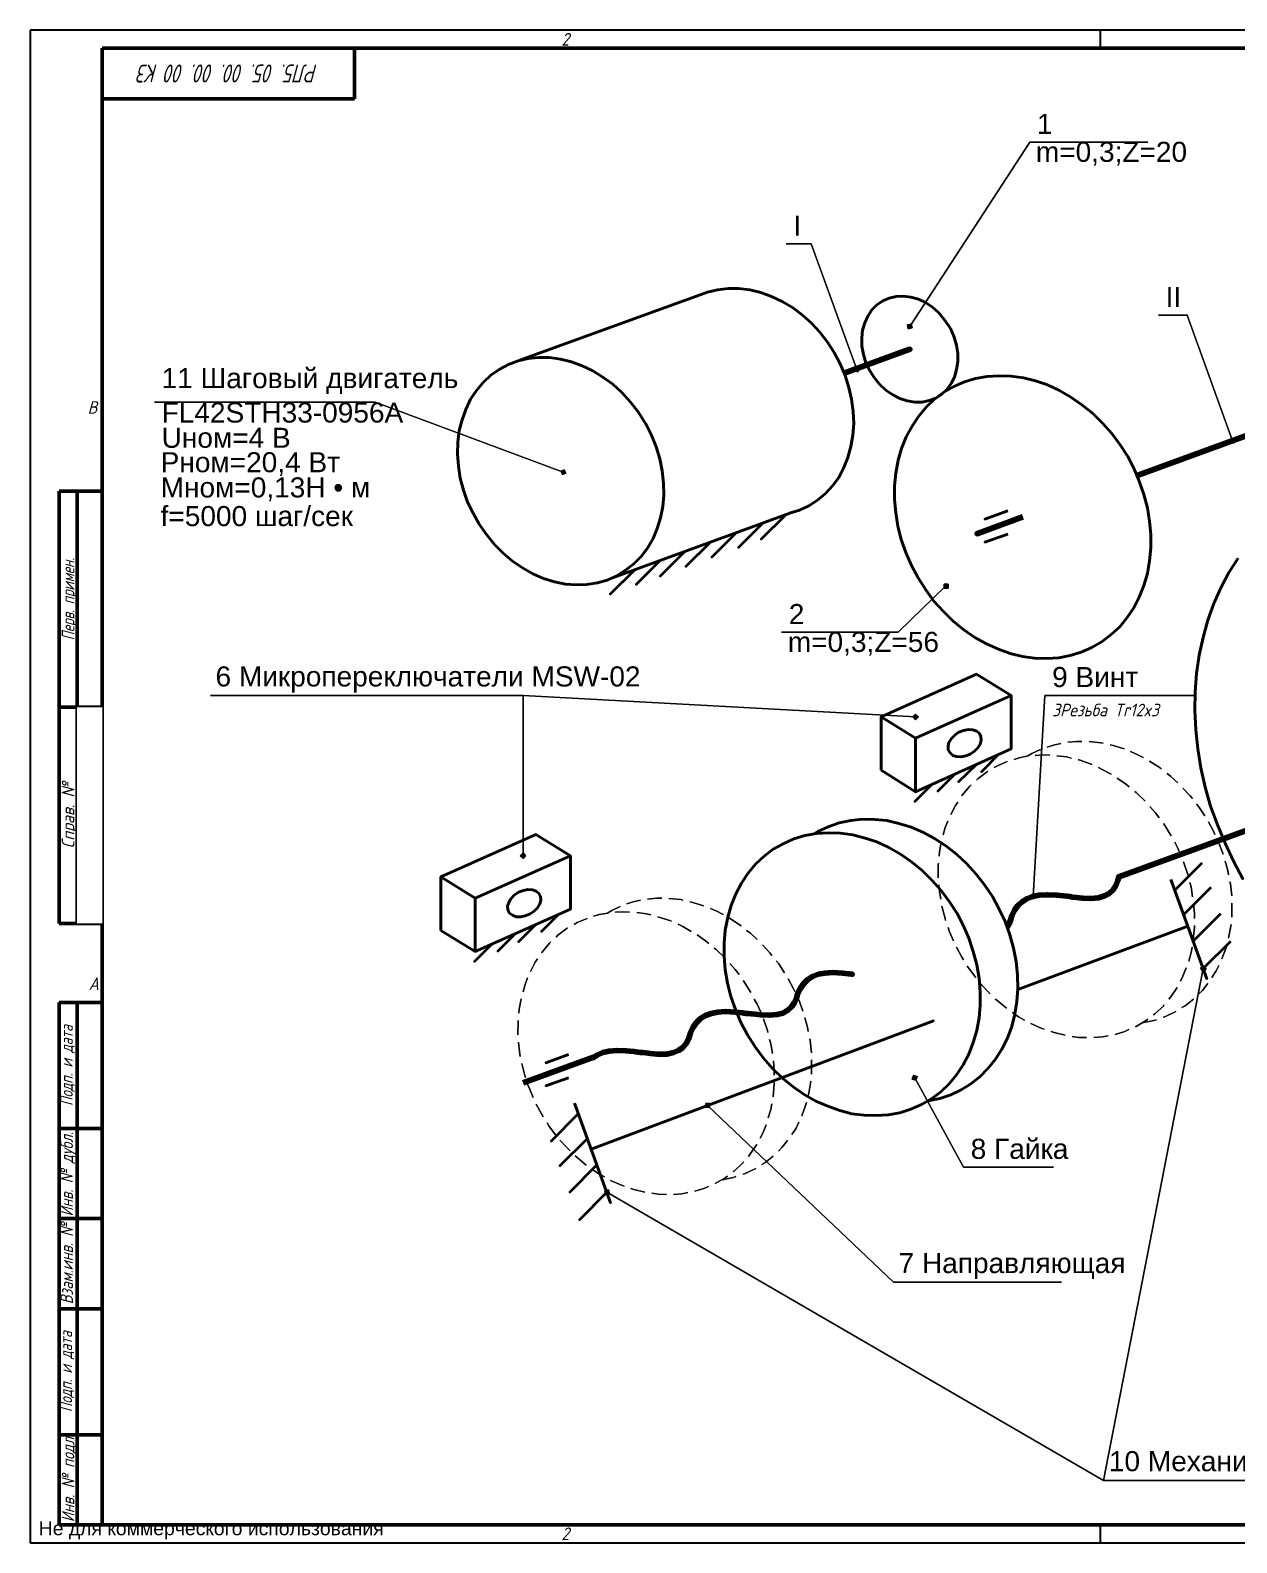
# Model space of a CAD drawing. Header units: millimetres. Extents: x 0 to 594, y 0 to 420.
# Drawn here: x 0 to 334.8, y 0 to 420 of the extents above; entities that cross this region are included whole.
import ezdxf
from ezdxf.enums import TextEntityAlignment as Align

# ---------------------------------------------------------------- set-up
doc = ezdxf.new("R2010")
doc.units = ezdxf.units.MM
doc.set_wipeout_variables(frame=1)
doc.layers.add('AM_BOR', color=7, linetype='Continuous', lineweight=50)
doc.layers.add('PDF _Геометрия', color=7, linetype='Continuous')
doc.layers.add('PDF _Текст', color=7, linetype='Continuous')
doc.styles.add('ACGOSTTS', font='geniso.shx', dxfattribs={"oblique": 15})
doc.styles.add('PDF Arial', font='arial.ttf')
doc.styles.get("Standard").update_dxf_attribs({"font": 'geniso.shx', "oblique": 15})

# ---------------------------------------------------------------- blocks, each defined once
blk = doc.blocks.new('GOST_A2_LANDSCAPE')
at = {"layer": 'AM_BOR', "color": 1, "lineweight": 25}
for p, q in [((594, 420), (0, 420)), ((0, 420), (0, 0)), ((297, 415), (297, 420)), ((15, 210), (20, 210)), ((297, 0), (297, 5)), ((0, 0), (594, 0))]:
    blk.add_line(p, q, dxfattribs=at)
at = {"layer": 'AM_BOR', "color": 7, "lineweight": 50}
for p, q in [((589, 415), (20, 415)), ((20, 415), (20, 5)), ((20, 5), (589, 5))]:
    blk.add_line(p, q, dxfattribs=at)
at = {"layer": 'AM_BOR', "color": 1, "lineweight": 25, "style": 'ACGOSTTS', "oblique": 15}
for p in [(148.5, 417.5), (148.5, 2.5)]:
    blk.add_text('2', height=3.5, dxfattribs=at).set_placement(p, align=Align.MIDDLE_CENTER)
for s, p in [('B', (15.93, 313.5)), ('A', (16.21, 153.5))]:
    blk.add_text(s, height=3.5, dxfattribs=at).set_placement(p)
blk = doc.blocks.new('GOST_EXT12')
at = {"layer": 'AM_BOR', "color": 7, "lineweight": 50, "ltscale": 0.3}
for p, q in [((0, 287), (-12, 287)), ((-12, 287), (-12, 167)), ((-7, 167), (-7, 287)), ((0, 167), (0, 287)), ((-12, 227), (0, 227)), ((-12, 167), (0, 167))]:
    blk.add_line(p, q, dxfattribs=at)
at = {"layer": 'AM_BOR', "color": 7, "lineweight": 50}
for p, q in [((0, 145), (-12, 145)), ((-12, 145), (-12, 110)), ((-12, 0), (-12, 145)), ((-7, 0), (-7, 145)), ((0, 145), (0, 0)), ((0, 110), (-12, 110)), ((-12, 110), (-12, 85)), ((0, 85), (-12, 85)), ((-12, 85), (-12, 60)), ((0, 60), (-12, 60)), ((-12, 60), (-12, 25)), ((0, 25), (-12, 25)), ((-12, 25), (-12, 0)), ((0, 0), (-12, 0))]:
    blk.add_line(p, q, dxfattribs=at)
at = {"layer": 'AM_BOR', "color": 1, "lineweight": 25, "style": 'ACGOSTTS', "oblique": 15}
for s, width, p in [('Перв. примен.', 0.821392, (-9.5, 257)), ('Подп. и дата', 0.842977, (-9.95, 127.5)), ('Инв. № дубл.', 0.891828, (-9.9, 97.31)), ('Взам.инв. №', 0.899981, (-9.9, 72.5)), ('Подп. и дата', 0.842977, (-10.13, 42.5)), ('Инв. № подл', 0.910904, (-9.5, 12.5))]:
    blk.add_text(s, height=3.5, rotation=90, dxfattribs=dict(at, width=width)).set_placement(p, align=Align.MIDDLE_CENTER)
blk.add_text('Справ. №', height=3.5, rotation=90, dxfattribs=at).set_placement((-9.5, 197), align=Align.MIDDLE_CENTER)
at = {"layer": 'AM_BOR', "color": 2, "lineweight": 25, "style": 'ACGOSTTS', "oblique": 15, "width": 0.8}
for tag, p in [('GEN-TITLE-FREF{16}', (-3.5, 257)), ('GEN-TITLE-RPARTNO{16}', (-3.5, 197)), ('GEN-TITLE-SDT2{10}', (-3.5, 127.5)), ('GEN-TITLE-CSTKN{7}', (-3.5, 97.5)), ('GEN-TITLE-RSTKN{7}', (-3.5, 72.5)), ('GEN-TITLE-SDT1{10}', (-3.5, 42.5)), ('GEN-TITLE-STKN{7}', (-3.5, 12.5))]:
    blk.add_attdef(tag, text='', height=3.17, rotation=90, dxfattribs=at).set_placement(p, align=Align.MIDDLE_CENTER)
blk.add_wipeout([(-7, 227), (-7, 167), (0, 167), (0, 227)])
blk = doc.blocks.new('GOST_EXT3_L')
at = {"layer": 'AM_BOR', "color": 7, "lineweight": 50}
for p, q in [((0, 0), (70, 0)), ((0, -14), (0, 0)), ((70, 0), (70, -14)), ((70, -14), (0, -14))]:
    blk.add_line(p, q, dxfattribs=at)
at = {"layer": 'AM_BOR', "color": 2, "lineweight": 25, "style": 'ACGOSTTS', "oblique": 15, "width": 0.8}
blk.add_attdef('GEN-TITLE-PARTNO{11.7}', text='', height=5, rotation=180, dxfattribs=at).set_placement((35, -7), align=Align.MIDDLE_CENTER)

msp = doc.modelspace()

# ---------------------------------------------------------------- linework, layer by layer
at = {"layer": 'PDF _Геометрия', "lineweight": 18}
for points in [[(277.4, 388.9), (244.13, 337.76)], [(277.4, 388.9), (244.13, 337.76)], [(277.4, 388.9), (310.17, 388.9)], [(277.4, 388.9), (310.17, 388.9)], [(216.69, 360.71), (209.84, 360.71)], [(216.69, 360.71), (209.84, 360.71)], [(216.69, 360.71), (229.39, 325.83)], [(216.69, 360.71), (229.39, 325.83)], [(321.09, 340.9), (313.13, 340.9)], [(321.09, 340.9), (313.13, 340.9)], [(321.09, 340.9), (333.7, 306.01)], [(321.09, 340.9), (333.7, 306.01)], [(244.46, 338.36), (243.45, 338.19)], [(244.46, 338.36), (243.45, 338.19)], [(243.45, 338.19), (243.7, 337.09)], [(243.45, 338.19), (243.7, 337.09)], [(244.38, 338.19), (243.7, 338.02)], [(244.38, 338.19), (243.7, 338.02)], [(243.7, 338.02), (243.79, 337.34)], [(243.7, 338.02), (243.79, 337.34)], [(243.7, 337.09), (244.72, 337.34)], [(243.7, 337.09), (244.72, 337.34)], [(243.79, 337.34), (244.55, 337.51)], [(243.79, 337.34), (244.55, 337.51)], [(244.21, 337.93), (243.87, 337.85)], [(244.21, 337.93), (243.87, 337.85)], [(243.87, 337.85), (243.96, 337.51)], [(243.87, 337.85), (243.96, 337.51)], [(243.96, 337.51), (244.29, 337.59)], [(243.96, 337.51), (244.29, 337.59)], [(244.21, 337.93), (244.38, 338.19)], [(244.21, 337.93), (244.38, 338.19)], [(244.29, 337.59), (244.21, 337.93)], [(244.29, 337.59), (244.21, 337.93)], [(244.38, 338.19), (244.46, 338.36)], [(244.38, 338.19), (244.46, 338.36)], [(244.55, 337.51), (244.38, 338.19)], [(244.55, 337.51), (244.38, 338.19)], [(244.72, 337.34), (244.46, 338.36)], [(244.72, 337.34), (244.46, 338.36)], [(229.14, 326.5), (228.72, 325.57)], [(229.14, 326.5), (228.72, 325.57)], [(228.72, 325.57), (229.65, 325.15)], [(228.72, 325.57), (229.65, 325.15)], [(229.22, 326.33), (228.97, 325.66)], [(229.22, 326.33), (228.97, 325.66)], [(228.97, 325.66), (229.56, 325.4)], [(228.97, 325.66), (229.56, 325.4)], [(229.22, 326.33), (229.14, 326.5)], [(230.07, 326.08), (229.14, 326.5)], [(229.22, 326.33), (229.14, 326.5)], [(230.07, 326.08), (229.14, 326.5)], [(229.31, 326.08), (229.14, 325.74)], [(229.31, 326.08), (229.14, 325.74)], [(229.14, 325.74), (229.48, 325.57)], [(229.14, 325.74), (229.48, 325.57)], [(229.31, 326.08), (229.22, 326.33)], [(229.9, 325.99), (229.22, 326.33)], [(229.31, 326.08), (229.22, 326.33)], [(229.9, 325.99), (229.22, 326.33)], [(229.65, 325.91), (229.31, 326.08)], [(229.65, 325.91), (229.31, 326.08)], [(229.48, 325.57), (229.65, 325.91)], [(229.48, 325.57), (229.65, 325.91)], [(229.56, 325.4), (229.9, 325.99)], [(229.56, 325.4), (229.9, 325.99)], [(229.65, 325.15), (230.07, 326.08)], [(229.65, 325.15), (230.07, 326.08)], [(95.7, 316.68), (34.49, 316.68)], [(95.7, 316.68), (34.49, 316.68)], [(95.7, 316.68), (147.94, 297.29)], [(95.7, 316.68), (147.94, 297.29)], [(333.45, 306.69), (333.03, 305.76)], [(333.45, 306.69), (333.03, 305.76)], [(333.53, 306.52), (333.45, 306.69)], [(334.46, 306.27), (333.45, 306.69)], [(333.53, 306.52), (333.45, 306.69)], [(334.46, 306.27), (333.45, 306.69)], [(333.03, 305.76), (333.96, 305.34)], [(333.03, 305.76), (333.96, 305.34)], [(333.53, 306.52), (333.28, 305.84)], [(333.53, 306.52), (333.28, 305.84)], [(333.28, 305.84), (333.87, 305.51)], [(333.28, 305.84), (333.87, 305.51)], [(333.62, 306.27), (333.53, 306.52)], [(334.21, 306.18), (333.53, 306.52)], [(333.62, 306.27), (333.53, 306.52)], [(334.21, 306.18), (333.53, 306.52)], [(333.62, 306.27), (333.53, 305.93)], [(333.62, 306.27), (333.53, 305.93)], [(333.53, 305.93), (333.79, 305.76)], [(333.53, 305.93), (333.79, 305.76)], [(333.96, 306.1), (333.62, 306.27)], [(333.96, 306.1), (333.62, 306.27)], [(333.79, 305.76), (333.96, 306.1)], [(333.79, 305.76), (333.96, 306.1)], [(333.87, 305.51), (334.21, 306.18)], [(333.87, 305.51), (334.21, 306.18)], [(333.96, 305.34), (334.46, 306.27)], [(333.96, 305.34), (334.46, 306.27)], [(148.2, 297.97), (147.27, 297.55)], [(148.2, 297.97), (147.27, 297.55)], [(147.52, 297.46), (147.27, 297.55)], [(147.27, 297.55), (147.69, 296.62)], [(147.52, 297.46), (147.27, 297.55)], [(147.27, 297.55), (147.69, 296.62)], [(148.11, 297.8), (147.52, 297.46)], [(148.11, 297.8), (147.52, 297.46)], [(147.69, 297.38), (147.52, 297.46)], [(147.52, 297.46), (147.77, 296.87)], [(147.69, 297.38), (147.52, 297.46)], [(147.52, 297.46), (147.77, 296.87)], [(148.03, 297.55), (147.69, 297.38)], [(148.03, 297.55), (147.69, 297.38)], [(147.69, 297.38), (147.86, 297.04)], [(147.69, 297.38), (147.86, 297.04)], [(147.69, 296.62), (148.62, 297.04)], [(147.69, 296.62), (148.62, 297.04)], [(147.77, 296.87), (148.45, 297.12)], [(147.77, 296.87), (148.45, 297.12)], [(147.86, 297.04), (148.2, 297.21)], [(147.86, 297.04), (148.2, 297.21)], [(148.2, 297.21), (148.03, 297.55)], [(148.2, 297.21), (148.03, 297.55)], [(148.45, 297.12), (148.11, 297.8)], [(148.45, 297.12), (148.11, 297.8)], [(148.62, 297.04), (148.2, 297.97)], [(148.62, 297.04), (148.2, 297.97)], [(240.91, 252.84), (254.12, 265.71)], [(240.91, 252.84), (254.12, 265.71)], [(254.71, 266.22), (253.61, 266.22)], [(253.61, 266.22), (253.61, 265.12)], [(254.71, 266.22), (253.61, 266.22)], [(253.61, 266.22), (253.61, 265.12)], [(253.78, 265.37), (253.61, 265.12)], [(253.78, 265.37), (253.61, 265.12)], [(253.61, 265.12), (254.71, 265.12)], [(253.61, 265.12), (254.71, 265.12)], [(254.54, 266.05), (253.78, 266.05)], [(253.78, 266.05), (253.78, 265.37)], [(254.54, 266.05), (253.78, 266.05)], [(253.78, 266.05), (253.78, 265.37)], [(253.95, 265.54), (253.78, 265.37)], [(253.95, 265.54), (253.78, 265.37)], [(253.78, 265.37), (254.54, 265.29)], [(253.78, 265.37), (254.54, 265.29)], [(254.37, 265.88), (253.95, 265.88)], [(253.95, 265.88), (253.95, 265.54)], [(254.37, 265.88), (253.95, 265.88)], [(253.95, 265.88), (253.95, 265.54)], [(253.95, 265.54), (254.37, 265.54)], [(253.95, 265.54), (254.37, 265.54)], [(254.37, 265.54), (254.37, 265.88)], [(254.37, 265.54), (254.37, 265.88)], [(254.54, 265.29), (254.54, 266.05)], [(254.54, 265.29), (254.54, 266.05)], [(254.71, 265.12), (254.71, 266.22)], [(254.71, 265.12), (254.71, 266.22)], [(240.91, 252.84), (208.48, 252.84)], [(240.91, 252.84), (208.48, 252.84)], [(136.77, 235.23), (49.98, 235.23)], [(136.77, 235.23), (49.98, 235.23)], [(136.77, 235.23), (136.77, 190.78)], [(136.77, 235.23), (245.73, 229.31)], [(136.77, 235.23), (136.77, 190.78)], [(136.77, 235.23), (245.73, 229.31)], [(281.63, 235.23), (278.33, 179.52)], [(281.63, 235.23), (278.33, 179.52)], [(281.63, 235.23), (323.03, 235.23)], [(281.63, 235.23), (323.03, 235.23)], [(245.73, 230.07), (244.97, 229.39)], [(245.73, 230.07), (244.97, 229.39)], [(245.23, 229.39), (244.97, 229.39)], [(244.97, 229.39), (245.65, 228.54)], [(245.23, 229.39), (244.97, 229.39)], [(244.97, 229.39), (245.65, 228.54)], [(245.73, 229.81), (245.23, 229.39)], [(245.73, 229.81), (245.23, 229.39)], [(245.48, 229.31), (245.23, 229.39)], [(245.23, 229.39), (245.73, 228.8)], [(245.48, 229.31), (245.23, 229.39)], [(245.23, 229.39), (245.73, 228.8)], [(245.73, 229.56), (245.48, 229.31)], [(245.73, 229.56), (245.48, 229.31)], [(245.48, 229.31), (245.73, 229.05)], [(245.48, 229.31), (245.73, 229.05)], [(245.65, 228.54), (246.5, 229.31)], [(245.65, 228.54), (246.5, 229.31)], [(246.5, 229.31), (245.73, 230.07)], [(246.5, 229.31), (245.73, 230.07)], [(246.24, 229.31), (245.73, 229.81)], [(246.24, 229.31), (245.73, 229.81)], [(245.99, 229.31), (245.73, 229.56)], [(245.99, 229.31), (245.73, 229.56)], [(245.73, 229.05), (245.99, 229.31)], [(245.73, 228.8), (246.24, 229.31)], [(245.73, 229.05), (245.99, 229.31)], [(245.73, 228.8), (246.24, 229.31)], [(276.98, 218.47), (274.44, 217.96)], [(277.99, 219.15), (276.89, 218.47)], [(280.36, 220.25), (277.99, 219.15)], [(280.96, 218.81), (278.92, 218.64)], [(282.99, 218.72), (280.96, 218.81)], [(284, 221.52), (282.23, 220.92)], [(286.04, 221.94), (284, 221.52)], [(287.73, 218.21), (284.93, 218.55)], [(290.44, 222.53), (287.98, 222.28)], [(291.88, 222.53), (290.44, 222.53)], [(297.13, 222.11), (293.91, 222.53)], [(297.8, 222.02), (297.13, 222.11)], [(300.51, 221.43), (299.75, 221.6)], [(303.56, 220.42), (300.51, 221.43)], [(307.2, 218.89), (305.34, 219.74)], [(308.9, 218.04), (307.2, 218.89)], [(265.8, 214.23), (265.63, 214.15)], [(268.42, 215.76), (267.49, 215.25)], [(271.13, 216.94), (268.42, 215.76)], [(274.44, 217.96), (273.08, 217.54)], [(288.91, 217.88), (287.73, 218.21)], [(291.12, 217.37), (290.86, 217.45)], [(294.42, 216.18), (291.12, 217.37)], [(294.67, 216.1), (294.42, 216.18)], [(297.72, 214.66), (296.45, 215.25)], [(300.01, 213.39), (297.72, 214.66)], [(313.55, 215.17), (310.67, 217.03)], [(313.98, 214.83), (313.55, 215.17)], [(260.72, 210), (258.6, 207.55)], [(261.14, 210.42), (260.72, 210)], [(263.09, 212.2), (262.58, 211.78)], [(265.63, 214.15), (263.09, 212.2)], [(303.98, 210.76), (301.7, 212.29)], [(305, 209.92), (303.98, 210.76)], [(316.52, 212.8), (315.5, 213.64)], [(318.46, 211.02), (316.52, 212.8)], [(258.6, 207.55), (258.52, 207.38)], [(306.95, 208.31), (306.52, 208.65)], [(309.4, 205.94), (306.95, 208.31)], [(321.93, 207.38), (319.9, 209.58)], [(322.53, 206.7), (321.93, 207.38)], [(256.83, 204.75), (255.47, 202.21)], [(257.42, 205.68), (256.83, 204.75)], [(312.28, 202.72), (310.76, 204.41)], [(313.3, 201.28), (312.28, 202.72)], [(324.3, 204.33), (323.71, 205.09)], [(326, 201.87), (324.3, 204.33)], [(253.95, 198.66), (253.35, 196.54)], [(254.62, 200.35), (253.95, 198.66)], [(314.57, 199.59), (314.48, 199.67)], [(316.68, 196.29), (314.57, 199.59)], [(328.37, 197.64), (327.01, 200.18)], [(328.79, 196.71), (328.37, 197.64)], [(252.85, 194.59), (252.34, 191.8)], [(318.38, 193.07), (317.62, 194.51)], [(329.98, 194.08), (329.64, 194.85)], [(331.08, 191.21), (329.98, 194.08)], [(136.77, 191.54), (136.01, 190.78)], [(136.77, 191.54), (136.01, 190.78)], [(136.01, 190.78), (136.77, 190.02)], [(136.01, 190.78), (136.77, 190.02)], [(136.77, 191.29), (136.26, 190.78)], [(136.77, 191.29), (136.26, 190.78)], [(136.26, 190.78), (136.77, 190.27)], [(136.26, 190.78), (136.77, 190.27)], [(136.77, 191.04), (136.51, 190.78)], [(136.77, 191.04), (136.51, 190.78)], [(136.51, 190.78), (136.77, 190.53)], [(136.51, 190.78), (136.77, 190.53)], [(136.77, 191.29), (136.77, 191.54)], [(137.45, 190.78), (136.77, 191.54)], [(136.77, 191.29), (136.77, 191.54)], [(137.45, 190.78), (136.77, 191.54)], [(136.77, 191.04), (136.77, 191.29)], [(137.19, 190.78), (136.77, 191.29)], [(136.77, 191.04), (136.77, 191.29)], [(137.19, 190.78), (136.77, 191.29)], [(136.94, 190.78), (136.77, 191.04)], [(136.94, 190.78), (136.77, 191.04)], [(136.77, 190.53), (136.94, 190.78)], [(136.77, 190.27), (137.19, 190.78)], [(136.77, 190.02), (137.45, 190.78)], [(136.77, 190.53), (136.94, 190.78)], [(136.77, 190.27), (137.19, 190.78)], [(136.77, 190.02), (137.45, 190.78)], [(252.34, 191.8), (252.25, 190.61)], [(319.31, 190.95), (318.38, 193.07)], [(321.17, 185.87), (320.07, 189.09)], [(332.35, 186.72), (331.67, 189.26)], [(252.08, 188.67), (252, 188.16)], [(252, 188.16), (252, 184.6)], [(321.34, 185.28), (321.17, 185.87)], [(332.6, 185.45), (332.35, 186.72)], [(252.17, 182.65), (252.34, 180.79)], [(252.34, 180.79), (252.68, 178.67)], [(322.19, 182.15), (321.85, 183.33)], [(322.61, 179.35), (322.19, 182.15)], [(333.11, 182.99), (332.94, 183.5)], [(333.45, 179.61), (333.11, 182.99)], [(163.69, 176.64), (161.41, 175.54)], [(167.33, 178), (165.55, 177.4)], [(169.36, 178.42), (167.33, 178)], [(173.77, 179.01), (171.31, 178.76)], [(175.29, 179.01), (173.77, 179.01)], [(180.54, 178.59), (177.24, 178.93)], [(181.13, 178.42), (180.54, 178.59)], [(183.93, 177.83), (183.08, 178)], [(186.89, 176.9), (183.93, 177.83)], [(253.02, 176.73), (253.95, 173.34)], [(278.42, 180.28), (277.57, 179.61)], [(278.42, 180.28), (277.57, 179.61)], [(277.57, 179.61), (278.33, 178.76)], [(277.57, 179.61), (278.33, 178.76)], [(278.42, 180.03), (277.82, 179.61)], [(278.42, 180.03), (277.82, 179.61)], [(277.82, 179.61), (278.33, 179.01)], [(277.82, 179.61), (278.33, 179.01)], [(278.33, 179.78), (278.08, 179.52)], [(278.33, 179.78), (278.08, 179.52)], [(278.08, 179.52), (278.33, 179.27)], [(278.08, 179.52), (278.33, 179.27)], [(278.33, 179.78), (278.42, 180.03)], [(278.33, 179.78), (278.42, 180.03)], [(278.58, 179.52), (278.33, 179.78)], [(278.58, 179.52), (278.33, 179.78)], [(278.33, 179.27), (278.58, 179.52)], [(278.33, 179.01), (278.84, 179.52)], [(278.33, 178.76), (279.09, 179.52)], [(278.33, 179.27), (278.58, 179.52)], [(278.33, 179.01), (278.84, 179.52)], [(278.33, 178.76), (279.09, 179.52)], [(278.42, 180.03), (278.42, 180.28)], [(279.09, 179.52), (278.42, 180.28)], [(278.42, 180.03), (278.42, 180.28)], [(279.09, 179.52), (278.42, 180.28)], [(278.84, 179.52), (278.42, 180.03)], [(278.84, 179.52), (278.42, 180.03)], [(323.12, 174.7), (322.87, 177.4)], [(333.53, 175.54), (333.53, 177.57)], [(151.75, 172.24), (150.91, 171.65)], [(154.55, 173.34), (151.75, 172.24)], [(157.85, 174.44), (156.41, 174.02)], [(160.31, 174.86), (157.85, 174.44)], [(161.41, 175.54), (160.22, 174.86)], [(164.37, 175.2), (162.34, 175.12)], [(166.32, 175.12), (164.37, 175.2)], [(171.06, 174.61), (168.35, 175.03)], [(172.24, 174.36), (171.06, 174.61)], [(174.44, 173.76), (174.19, 173.85)], [(177.83, 172.66), (174.44, 173.76)], [(178, 172.49), (177.83, 172.66)], [(190.53, 175.37), (188.75, 176.13)], [(192.31, 174.44), (190.53, 175.37)], [(196.88, 171.56), (194, 173.51)], [(253.95, 173.34), (254.03, 172.83)], [(323.12, 173.34), (323.12, 174.7)], [(333.45, 173.68), (333.53, 175.54)], [(146.42, 168.68), (146, 168.18)], [(149.04, 170.63), (146.42, 168.68)], [(149.13, 170.63), (149.04, 170.63)], [(181.13, 171.14), (179.86, 171.73)], [(183.42, 169.78), (181.13, 171.14)], [(187.4, 167.16), (185.11, 168.77)], [(197.3, 171.31), (196.88, 171.56)], [(199.93, 169.28), (198.83, 170.04)], [(201.79, 167.5), (199.93, 169.28)], [(254.71, 170.89), (255.13, 169.62)], [(255.13, 169.62), (256.23, 167.16)], [(322.78, 167.41), (323.12, 170.97)], [(323.12, 170.97), (323.12, 171.39)], [(332.6, 167.84), (332.69, 168.43)], [(332.69, 168.43), (333.28, 171.65)], [(142.02, 163.94), (141.85, 163.77)], [(144.13, 166.48), (142.02, 163.94)], [(144.47, 166.82), (144.13, 166.48)], [(188.33, 166.4), (187.4, 167.16)], [(190.28, 164.79), (189.85, 165.13)], [(192.82, 162.33), (190.28, 164.79)], [(205.26, 163.77), (203.23, 166.06)], [(257.08, 165.38), (258.52, 162.59)], [(321.51, 161.49), (322.19, 163.86)], [(322.19, 163.86), (322.44, 165.38)], [(330.74, 162.16), (331.84, 165.04)], [(331.84, 165.04), (332.09, 165.89)], [(140.15, 161.23), (138.8, 158.61)], [(140.75, 162.16), (140.15, 161.23)], [(195.61, 159.2), (194.17, 160.89)], [(205.86, 163.1), (205.26, 163.77)], [(207.72, 160.73), (207.04, 161.57)], [(209.33, 158.27), (207.72, 160.73)], [(258.52, 162.59), (259.03, 161.83)], [(260.04, 160.13), (260.64, 159.29)], [(319.9, 157.34), (320.83, 159.62)], [(325.74, 160.13), (324.81, 159.54)], [(325.74, 160.13), (324.81, 159.54)], [(325.66, 159.96), (325.07, 159.54)], [(325.66, 159.96), (325.07, 159.54)], [(325.66, 159.71), (325.32, 159.46)], [(325.66, 159.71), (325.32, 159.46)], [(326.08, 159.37), (325.66, 159.96)], [(326.08, 159.37), (325.66, 159.96)], [(325.83, 159.37), (325.66, 159.71)], [(325.83, 159.37), (325.66, 159.71)], [(326.34, 159.29), (325.74, 160.13)], [(326.34, 159.29), (325.74, 160.13)], [(329.13, 158.78), (329.89, 160.3)], [(138.04, 156.83), (137.36, 155.05)], [(196.71, 157.76), (195.61, 159.2)], [(197.98, 156.07), (197.9, 156.15)], [(200.01, 152.77), (197.98, 156.07)], [(211.78, 154.04), (210.34, 156.58)], [(260.64, 159.29), (262.41, 156.92)], [(297.89, 17.3), (325.57, 159.46)], [(297.89, 17.3), (325.57, 159.46)], [(319.22, 155.9), (319.9, 157.34)], [(324.81, 159.54), (325.41, 158.69)], [(324.81, 159.54), (325.41, 158.69)], [(325.07, 159.54), (325.49, 158.95)], [(325.07, 159.54), (325.49, 158.95)], [(325.32, 159.46), (325.57, 159.2)], [(325.32, 159.46), (325.57, 159.2)], [(325.41, 158.69), (326.34, 159.29)], [(325.41, 158.69), (326.34, 159.29)], [(325.49, 158.95), (325.41, 158.69)], [(325.49, 158.95), (325.41, 158.69)], [(325.49, 158.95), (326.08, 159.37)], [(325.49, 158.95), (326.08, 159.37)], [(325.57, 159.2), (325.49, 158.95)], [(325.57, 159.2), (325.49, 158.95)], [(325.57, 159.2), (325.83, 159.37)], [(325.57, 159.2), (325.83, 159.37)], [(327.95, 156.92), (329.13, 158.78)], [(137.36, 155.05), (136.77, 153.02)], [(212.21, 153.11), (211.78, 154.04)], [(213.39, 150.57), (213.05, 151.33)], [(263.68, 155.39), (265.55, 153.27)], [(265.55, 153.27), (266.39, 152.43)], [(316.01, 150.9), (316.52, 151.58)], [(316.52, 151.58), (318.29, 154.21)], [(324.22, 152.34), (325.32, 153.36)], [(325.32, 153.36), (326.84, 155.31)], [(135.67, 148.19), (135.58, 147.09)], [(136.26, 151.07), (135.67, 148.19)], [(201.71, 149.55), (200.95, 150.99)], [(202.72, 147.35), (201.71, 149.55)], [(214.41, 147.6), (213.39, 150.57)], [(267.83, 150.99), (268.26, 150.65)], [(268.26, 150.65), (270.96, 148.45)], [(272.57, 147.26), (274.27, 146.08)], [(312.11, 146.84), (314.48, 149.04)], [(314.48, 149.04), (314.65, 149.38)], [(314.91, 146.08), (317.79, 147.43)], [(317.79, 147.43), (317.95, 147.52)], [(319.65, 148.62), (320.49, 149.13)], [(320.49, 149.13), (322.87, 150.9)], [(135.41, 144.64), (135.33, 141.08)], [(135.41, 145.06), (135.41, 144.64)], [(204.59, 142.27), (203.49, 145.49)], [(215.68, 143.2), (215, 145.74)], [(215.93, 141.93), (215.68, 143.2)], [(274.27, 146.08), (275.96, 145.15)], [(277.74, 144.22), (280.79, 142.78)], [(306.78, 143.28), (309.57, 144.89)], [(308.64, 144.38), (311.86, 145.06)], [(309.57, 144.89), (310.17, 145.4)], [(311.77, 146.59), (312.11, 146.84)], [(311.86, 145.06), (312.54, 145.23)], [(314.4, 145.91), (314.91, 146.08)], [(135.5, 139.05), (135.67, 137.19)], [(204.67, 141.68), (204.59, 142.27)], [(205.52, 138.54), (205.18, 139.73)], [(216.44, 139.47), (216.35, 139.9)], [(216.78, 136), (216.44, 139.47)], [(280.79, 142.78), (281.38, 142.61)], [(283.33, 141.93), (284.17, 141.68)], [(284.17, 141.68), (287.22, 140.91)], [(289.17, 140.57), (290.95, 140.32)], [(290.95, 140.32), (293.15, 140.32)], [(295.18, 140.32), (297.55, 140.49)], [(297.55, 140.49), (299.16, 140.74)], [(301.11, 141.17), (303.82, 142.01)], [(303.82, 142.01), (304.92, 142.52)], [(135.67, 137.19), (136.01, 135.07)], [(206.03, 135.83), (205.52, 138.54)], [(136.43, 133.12), (137.28, 129.74)], [(206.45, 131.09), (206.28, 133.8)], [(206.45, 129.82), (206.45, 131.09)], [(216.78, 130.08), (216.86, 132.02)], [(216.86, 132.02), (216.86, 134.06)], [(137.28, 129.74), (137.45, 129.23)], [(138.04, 127.37), (138.55, 126.1)], [(138.55, 126.1), (139.56, 123.64)], [(206.19, 123.81), (206.45, 127.45)], [(206.45, 127.45), (206.45, 127.79)], [(216.1, 124.83), (216.61, 128.13)], [(245.14, 129.74), (244.8, 128.72)], [(245.14, 129.74), (244.8, 128.72)], [(244.8, 128.72), (245.82, 128.47)], [(244.8, 128.72), (245.82, 128.47)], [(245.23, 129.57), (245.06, 128.89)], [(245.23, 129.57), (245.06, 128.89)], [(245.06, 128.89), (245.73, 128.64)], [(245.06, 128.89), (245.73, 128.64)], [(246.16, 129.48), (245.14, 129.74)], [(246.16, 129.48), (245.14, 129.74)], [(245.9, 129.31), (245.23, 129.57)], [(245.9, 129.31), (245.23, 129.57)], [(245.4, 129.31), (245.31, 128.98)], [(245.4, 129.31), (245.31, 128.98)], [(245.31, 128.98), (245.65, 128.89)], [(245.31, 128.98), (245.65, 128.89)], [(245.73, 129.23), (245.4, 129.31)], [(245.73, 129.23), (245.4, 129.31)], [(259.03, 104.25), (245.48, 129.14)], [(259.03, 104.25), (245.48, 129.14)], [(245.65, 128.89), (245.73, 129.23)], [(245.65, 128.89), (245.73, 129.23)], [(245.65, 128.89), (245.73, 128.64)], [(245.65, 128.89), (245.73, 128.64)], [(245.73, 128.64), (245.9, 129.31)], [(245.73, 128.64), (245.9, 129.31)], [(245.73, 128.64), (245.82, 128.47)], [(245.73, 128.64), (245.82, 128.47)], [(245.82, 128.47), (246.16, 129.48)], [(245.82, 128.47), (246.16, 129.48)], [(188.5, 121.95), (187.48, 121.95)], [(187.48, 121.95), (187.48, 120.85)], [(188.5, 121.95), (187.48, 121.95)], [(187.48, 121.95), (187.48, 120.85)], [(188.5, 120.93), (188.5, 121.95)], [(188.5, 120.93), (188.5, 121.95)], [(205.52, 120.34), (205.77, 121.86)], [(215.17, 121.44), (215.42, 122.29)], [(215.93, 124.23), (216.1, 124.83)], [(140.41, 121.78), (141.85, 119.07)], [(141.85, 119.07), (142.36, 118.31)], [(187.48, 120.85), (188.5, 120.93)], [(187.48, 120.85), (188.5, 120.93)], [(188.33, 121.78), (187.65, 121.78)], [(187.65, 121.78), (187.65, 121.1)], [(188.33, 121.78), (187.65, 121.78)], [(187.65, 121.78), (187.65, 121.1)], [(187.65, 121.1), (188.33, 121.1)], [(187.65, 121.1), (188.33, 121.1)], [(188.16, 121.61), (187.82, 121.61)], [(187.82, 121.61), (187.82, 121.27)], [(188.16, 121.61), (187.82, 121.61)], [(187.82, 121.61), (187.82, 121.27)], [(187.82, 121.27), (188.16, 121.27)], [(187.82, 121.27), (188.16, 121.27)], [(239.55, 72.33), (187.99, 121.44)], [(239.55, 72.33), (187.99, 121.44)], [(188.16, 121.27), (188.16, 121.61)], [(188.16, 121.27), (188.16, 121.61)], [(188.16, 121.27), (188.33, 121.1)], [(188.16, 121.27), (188.33, 121.1)], [(188.33, 121.1), (188.33, 121.78)], [(188.33, 121.1), (188.33, 121.78)], [(188.33, 121.1), (188.5, 120.93)], [(188.33, 121.1), (188.5, 120.93)], [(204.84, 117.97), (205.52, 120.34)], [(214.15, 118.56), (215.17, 121.44)], [(143.46, 116.61), (143.96, 115.77)], [(143.96, 115.77), (145.74, 113.31)], [(202.55, 112.38), (203.32, 113.74)], [(203.32, 113.74), (204.25, 116.02)], [(211.36, 113.4), (212.54, 115.17)], [(212.54, 115.17), (213.31, 116.78)], [(147.01, 111.79), (148.88, 109.76)], [(148.88, 109.76), (149.81, 108.82)], [(199.93, 108.06), (201.62, 110.6)], [(207.63, 108.74), (208.73, 109.84)], [(208.73, 109.84), (210.17, 111.7)], [(151.25, 107.47), (151.67, 107.05)], [(151.67, 107.05), (154.29, 104.85)], [(195.44, 103.32), (197.81, 105.52)], [(197.81, 105.52), (198.07, 105.78)], [(199.34, 107.3), (199.93, 108.06)], [(203.06, 105.01), (203.91, 105.52)], [(203.91, 105.52), (206.19, 107.39)], [(155.9, 103.74), (157.68, 102.56)], [(157.68, 102.56), (159.37, 101.63)], [(190.11, 99.77), (192.9, 101.37)], [(192.06, 100.78), (195.19, 101.46)], [(192.9, 101.37), (193.49, 101.8)], [(195.1, 103.07), (195.44, 103.32)], [(195.19, 101.46), (195.87, 101.71)], [(197.73, 102.31), (198.24, 102.47)], [(198.24, 102.47), (201.2, 103.83)], [(201.2, 103.83), (201.37, 104)], [(259.03, 104.25), (284, 104.25)], [(259.03, 104.25), (284, 104.25)], [(160.47, 97.99), (159.46, 97.65)], [(160.47, 97.99), (159.46, 97.65)], [(159.46, 97.65), (159.71, 96.63)], [(159.46, 97.65), (159.71, 96.63)], [(160.31, 97.73), (159.63, 97.56)], [(160.31, 97.73), (159.63, 97.56)], [(159.63, 97.56), (159.8, 96.89)], [(159.63, 97.56), (159.8, 96.89)], [(159.71, 96.63), (160.73, 96.89)], [(159.71, 96.63), (160.73, 96.89)], [(159.8, 96.89), (160.47, 97.06)], [(159.8, 96.89), (160.47, 97.06)], [(160.22, 97.48), (159.88, 97.39)], [(160.22, 97.48), (159.88, 97.39)], [(159.88, 97.39), (159.97, 97.06)], [(159.88, 97.39), (159.97, 97.06)], [(159.97, 97.06), (160.31, 97.14)], [(159.97, 97.06), (160.31, 97.14)], [(297.89, 17.3), (160.05, 97.31)], [(297.89, 17.3), (160.05, 97.31)], [(160.31, 97.14), (160.22, 97.48)], [(160.31, 97.14), (160.22, 97.48)], [(160.47, 97.06), (160.31, 97.73)], [(160.47, 97.06), (160.31, 97.73)], [(160.31, 97.14), (160.47, 97.06)], [(160.31, 97.14), (160.47, 97.06)], [(160.73, 96.89), (160.47, 97.99)], [(160.73, 96.89), (160.47, 97.99)], [(160.47, 97.06), (160.73, 96.89)], [(160.47, 97.06), (160.73, 96.89)], [(161.07, 100.61), (164.12, 99.26)], [(164.12, 99.26), (164.79, 99)], [(166.66, 98.41), (167.5, 98.07)], [(167.5, 98.07), (170.55, 97.31)], [(172.5, 97.06), (174.28, 96.8)], [(174.28, 96.8), (176.56, 96.72)], [(178.51, 96.72), (180.88, 96.89)], [(180.88, 96.89), (182.49, 97.23)], [(184.44, 97.65), (187.23, 98.5)], [(187.23, 98.5), (188.25, 98.92)], [(239.55, 72.33), (286.2, 72.33)], [(239.55, 72.33), (286.2, 72.33)], [(297.89, 17.3), (361.9, 17.3)], [(297.89, 17.3), (361.9, 17.3)]]:
    msp.add_lwpolyline(points, close=True, dxfattribs=at)
at = {"layer": 'PDF _Геометрия', "lineweight": 35}
for points in [[(135.92, 328.37), (187.99, 347.25)], [(190.7, 347.92), (187.99, 347.25)], [(193.66, 348.26), (190.7, 347.92)], [(196.63, 348.26), (193.66, 348.26)], [(199.68, 347.92), (196.63, 348.26)], [(202.72, 347.16), (199.68, 347.92)], [(205.69, 346.06), (202.72, 347.16)], [(208.65, 344.71), (205.69, 346.06)], [(211.53, 343.01), (208.65, 344.71)], [(236.59, 344.88), (234.98, 343.77)], [(238.37, 345.64), (236.59, 344.88)], [(240.32, 346.06), (238.37, 345.64)], [(242.35, 346.15), (240.32, 346.06)], [(244.38, 345.89), (242.35, 346.15)], [(246.5, 345.3), (244.38, 345.89)], [(248.44, 344.37), (246.5, 345.3)], [(214.24, 340.98), (211.53, 343.01)], [(216.78, 338.69), (214.24, 340.98)], [(232.44, 340.64), (231.59, 338.78)], [(233.54, 342.34), (232.44, 340.64)], [(234.98, 343.77), (233.54, 342.34)], [(250.39, 343.1), (248.44, 344.37)], [(252.17, 341.49), (250.39, 343.1)], [(253.69, 339.71), (252.17, 341.49)], [(219.15, 336.15), (216.78, 338.69)], [(221.27, 333.36), (219.15, 336.15)], [(231, 336.75), (230.75, 334.55)], [(231.59, 338.78), (231, 336.75)], [(255.05, 337.76), (253.69, 339.71)], [(255.47, 337), (255.05, 337.76)], [(256.4, 334.8), (255.47, 337)], [(223.13, 330.48), (221.27, 333.36)], [(230.75, 334.55), (230.83, 332.26)], [(230.83, 332.26), (231.26, 329.97)], [(257.08, 332.51), (256.4, 334.8)], [(257.42, 330.23), (257.08, 332.51)], [(135.41, 328.2), (132.7, 327.18)], [(138.21, 328.87), (135.41, 328.2)], [(141.17, 329.13), (138.21, 328.87)], [(144.13, 329.13), (141.17, 329.13)], [(147.18, 328.7), (144.13, 329.13)], [(150.23, 327.94), (147.18, 328.7)], [(153.19, 326.84), (150.23, 327.94)], [(224.82, 327.35), (223.13, 330.48)], [(231.26, 329.97), (231.93, 327.69)], [(231.93, 327.69), (232.95, 325.57)], [(257.08, 325.83), (257.42, 327.94)], [(257.42, 327.94), (257.42, 330.23)], [(127.79, 324.22), (125.68, 322.18)], [(130.16, 325.83), (127.79, 324.22)], [(132.7, 327.18), (130.16, 325.83)], [(156.16, 325.4), (153.19, 326.84)], [(158.95, 323.71), (156.16, 325.4)], [(161.66, 321.68), (158.95, 323.71)], [(226.18, 324.13), (224.82, 327.35)], [(227.19, 320.83), (226.18, 324.13)], [(232.95, 325.57), (234.22, 323.54)], [(234.22, 323.54), (235.74, 321.68)], [(255.56, 321.93), (256.49, 323.71)], [(256.49, 323.71), (257.08, 325.83)], [(265.55, 323.88), (262.33, 323.29)], [(268.85, 324.05), (265.55, 323.88)], [(272.23, 323.96), (268.85, 324.05)], [(275.62, 323.45), (272.23, 323.96)], [(279.01, 322.61), (275.62, 323.45)], [(123.81, 319.98), (122.21, 317.53)], [(125.68, 322.18), (123.81, 319.98)], [(164.2, 319.39), (161.66, 321.68)], [(166.57, 316.77), (164.2, 319.39)], [(227.95, 317.53), (227.19, 320.83)], [(235.74, 321.68), (237.44, 320.07)], [(237.44, 320.07), (239.38, 318.8)], [(253.52, 319.48), (250.98, 317.53)], [(252.93, 318.88), (254.37, 320.24)], [(256.32, 321.08), (253.52, 319.48)], [(254.37, 320.24), (255.56, 321.93)], [(259.28, 322.35), (256.32, 321.08)], [(262.33, 323.29), (259.28, 322.35)], [(282.31, 321.51), (279.01, 322.61)], [(285.61, 319.98), (282.31, 321.51)], [(288.83, 318.12), (285.61, 319.98)], [(122.21, 317.53), (120.85, 314.73)], [(168.69, 314.06), (166.57, 316.77)], [(228.38, 314.14), (227.95, 317.53)], [(239.38, 318.8), (241.33, 317.78)], [(241.33, 317.78), (243.36, 317.1)], [(243.36, 317.1), (245.48, 316.77)], [(245.48, 316.77), (247.51, 316.77)], [(248.61, 315.33), (246.5, 312.79)], [(247.51, 316.77), (249.46, 317.19)], [(250.98, 317.53), (248.61, 315.33)], [(249.46, 317.19), (251.32, 317.87)], [(251.32, 317.87), (252.93, 318.88)], [(291.88, 316), (288.83, 318.12)], [(294.84, 313.63), (291.88, 316)], [(119.83, 311.86), (119.07, 308.81)], [(120.85, 314.73), (119.83, 311.86)], [(170.55, 311.09), (168.69, 314.06)], [(170.8, 310.67), (170.55, 311.09)], [(228.29, 307.54), (228.55, 310.84)], [(228.55, 310.84), (228.38, 314.14)], [(246.5, 312.79), (244.72, 310.08)], [(297.63, 310.92), (294.84, 313.63)], [(300.17, 308.05), (297.63, 310.92)], [(119.07, 308.81), (118.65, 305.59)], [(172.41, 307.54), (170.8, 310.67)], [(173.68, 304.32), (172.41, 307.54)], [(227.78, 304.4), (228.29, 307.54)], [(243.11, 307.11), (241.84, 303.9)], [(244.72, 310.08), (243.11, 307.11)], [(302.46, 304.91), (300.17, 308.05)], [(118.65, 305.59), (118.56, 302.29)], [(174.7, 301.02), (173.68, 304.32)], [(226.94, 301.36), (227.78, 304.4)], [(241.84, 303.9), (240.91, 300.59)], [(304.58, 301.61), (302.46, 304.91)], [(118.56, 302.29), (118.82, 298.99)], [(118.82, 298.99), (119.33, 295.6)], [(175.38, 297.63), (174.7, 301.02)], [(224.4, 295.85), (225.84, 298.56)], [(225.84, 298.56), (226.94, 301.36)], [(240.91, 300.59), (240.23, 297.04)], [(306.27, 298.39), (304.58, 301.61)], [(307.79, 294.75), (306.27, 298.39)], [(119.33, 295.6), (120.26, 292.3)], [(175.71, 294.24), (175.38, 297.63)], [(175.8, 290.94), (175.71, 294.24)], [(222.62, 293.48), (224.4, 295.85)], [(240.23, 297.04), (239.89, 293.48)], [(309.06, 291.11), (307.79, 294.75)], [(120.26, 292.3), (121.36, 289)], [(175.55, 287.73), (175.8, 290.94)], [(218.47, 289.5), (220.67, 291.37)], [(220.67, 291.37), (222.62, 293.48)], [(239.89, 293.48), (239.89, 289.76)], [(310.08, 287.39), (309.06, 291.11)], [(121.36, 289), (122.88, 285.86)], [(122.88, 285.86), (124.58, 282.81)], [(161.83, 268), (210.77, 285.86)], [(174.95, 284.59), (175.55, 287.73)], [(210.68, 285.86), (213.48, 286.71)], [(213.48, 286.71), (216.1, 287.98)], [(216.1, 287.98), (218.47, 289.5)], [(239.89, 289.76), (240.23, 286.03)], [(240.23, 286.03), (240.82, 282.31)], [(271.3, 286.54), (264.95, 284.25)], [(310.67, 283.66), (310.08, 287.39)], [(124.58, 282.81), (126.61, 279.94)], [(172.84, 278.84), (174.02, 281.63)], [(174.02, 281.63), (174.95, 284.59)], [(203.32, 283.15), (196.54, 276.38)], [(209.67, 285.44), (202.81, 278.67)], [(240.82, 282.31), (241.75, 278.58)], [(311.01, 279.94), (310.67, 283.66)], [(126.61, 279.94), (128.81, 277.23)], [(128.81, 277.23), (131.26, 274.77)], [(171.31, 276.21), (172.84, 278.84)], [(188.75, 277.82), (181.98, 271.05)], [(195.95, 280.44), (189.18, 273.67)], [(241.75, 278.58), (243.02, 274.94)], [(271.3, 280.11), (264.95, 277.82)], [(311.01, 276.3), (311.01, 279.94)], [(131.26, 274.77), (133.8, 272.57)], [(167.5, 271.81), (169.53, 273.84)], [(169.53, 273.84), (171.31, 276.21)], [(181.64, 275.28), (174.87, 268.42)], [(243.02, 274.94), (244.55, 271.38)], [(310.67, 272.65), (311.01, 276.3)], [(335.23, 273.42), (332.69, 269.44)], [(133.8, 272.57), (136.6, 270.71)], [(136.6, 270.71), (139.48, 269.1)], [(139.48, 269.1), (142.44, 267.74)], [(167.76, 270.2), (160.98, 263.43)], [(162.76, 268.51), (165.22, 270.03)], [(165.22, 270.03), (167.5, 271.81)], [(174.95, 272.82), (168.18, 266.05)], [(244.55, 271.38), (246.41, 267.91)], [(309.06, 265.8), (310.08, 269.18)], [(310.08, 269.18), (310.67, 272.65)], [(332.69, 269.44), (330.4, 265.2)], [(142.44, 267.74), (145.49, 266.81)], [(145.49, 266.81), (148.54, 266.22)], [(148.54, 266.22), (151.5, 265.97)], [(151.5, 265.97), (154.46, 266.05)], [(154.46, 266.05), (157.43, 266.56)], [(157.43, 266.56), (160.14, 267.32)], [(160.14, 267.32), (162.76, 268.51)], [(246.41, 267.91), (248.53, 264.61)], [(248.53, 264.61), (250.81, 261.48)], [(307.79, 262.58), (309.06, 265.8)], [(330.4, 265.2), (328.45, 260.8)], [(250.81, 261.48), (253.44, 258.6)], [(306.27, 259.62), (307.79, 262.58)], [(328.45, 260.8), (326.84, 256.23)], [(253.44, 258.6), (256.15, 255.89)], [(302.38, 254.37), (304.41, 256.91)], [(304.41, 256.91), (306.27, 259.62)], [(326.84, 256.23), (325.49, 251.4)], [(256.15, 255.89), (259.11, 253.52)], [(259.11, 253.52), (262.16, 251.4)], [(297.47, 250.22), (300.01, 252.17)], [(300.01, 252.17), (302.38, 254.37)], [(262.16, 251.4), (265.38, 249.63)], [(265.38, 249.63), (268.68, 248.1)], [(268.68, 248.1), (271.98, 246.92)], [(291.71, 247.34), (294.67, 248.61)], [(294.67, 248.61), (297.47, 250.22)], [(325.49, 251.4), (324.39, 246.49)], [(271.98, 246.92), (275.37, 246.07)], [(275.37, 246.07), (278.75, 245.65)], [(278.75, 245.65), (282.14, 245.56)], [(282.14, 245.56), (285.44, 245.73)], [(285.44, 245.73), (288.66, 246.41)], [(288.66, 246.41), (291.71, 247.34)], [(324.39, 246.49), (323.71, 241.41)], [(236.17, 229.31), (262.58, 241.16)], [(262.58, 241.16), (272.23, 235.23)], [(323.71, 241.41), (323.29, 236.25)], [(245.73, 223.38), (272.23, 235.23)], [(272.23, 235.23), (272.23, 220.42)], [(323.29, 236.25), (323.2, 231.08)], [(323.2, 231.08), (323.46, 225.75)], [(236.17, 214.49), (236.17, 229.31)], [(236.17, 229.31), (245.73, 223.38)], [(245.73, 208.56), (245.73, 223.38)], [(255.64, 223.29), (254.96, 222.19)], [(256.57, 224.23), (255.64, 223.29)], [(257.67, 225.07), (256.57, 224.23)], [(257.76, 225.07), (257.67, 225.07)], [(259.03, 225.58), (257.76, 225.07)], [(260.38, 225.83), (259.03, 225.58)], [(261.57, 225.75), (260.38, 225.83)], [(262.67, 225.41), (261.57, 225.75)], [(263.43, 224.73), (262.67, 225.41)], [(263.85, 223.89), (263.43, 224.73)], [(263.68, 221.77), (263.94, 222.87)], [(263.94, 222.87), (263.85, 223.89)], [(323.46, 225.75), (324.05, 220.42)], [(245.73, 208.56), (272.23, 220.42)], [(254.96, 222.19), (254.71, 221.18)], [(254.71, 221.18), (254.79, 220.16)], [(254.79, 220.16), (255.3, 219.31)], [(255.3, 219.31), (256.06, 218.64)], [(256.06, 218.64), (257.08, 218.3)], [(258.35, 218.21), (259.62, 218.47)], [(259.62, 218.47), (260.89, 218.98)], [(260.89, 218.98), (262.07, 219.82)], [(262.07, 219.82), (263.01, 220.75)], [(263.01, 220.75), (263.68, 221.77)], [(268.85, 218.98), (264.02, 214.07)], [(324.05, 220.42), (324.9, 215.17)], [(236.17, 214.49), (245.73, 208.56)], [(257.08, 218.3), (258.35, 218.21)], [(262.58, 216.1), (257.67, 211.27)], [(324.9, 215.17), (326.08, 209.83)], [(250.31, 210.68), (245.48, 205.85)], [(256.74, 213.56), (251.91, 208.73)], [(326.08, 209.83), (327.61, 204.58)], [(327.61, 204.58), (329.47, 199.33)], [(218.56, 197.47), (217.37, 196.79)], [(221.43, 198.83), (218.56, 197.47)], [(224.48, 199.93), (221.43, 198.83)], [(227.7, 200.6), (224.48, 199.93)], [(231, 200.94), (227.7, 200.6)], [(234.3, 200.86), (231, 200.94)], [(237.69, 200.52), (234.3, 200.86)], [(241.08, 199.76), (237.69, 200.52)], [(244.46, 198.74), (241.08, 199.76)], [(247.77, 197.3), (244.46, 198.74)], [(329.47, 199.33), (331.59, 194.25)], [(113.91, 184.94), (140.32, 196.71)], [(140.32, 196.71), (149.98, 190.78)], [(208.99, 194.08), (206.19, 192.56)], [(211.95, 195.44), (208.99, 194.08)], [(215, 196.37), (211.95, 195.44)], [(218.22, 196.96), (215, 196.37)], [(221.52, 197.13), (218.22, 196.96)], [(224.91, 197.05), (221.52, 197.13)], [(228.29, 196.54), (224.91, 197.05)], [(231.68, 195.69), (228.29, 196.54)], [(234.98, 194.59), (231.68, 195.69)], [(238.28, 193.07), (234.98, 194.59)], [(250.98, 195.52), (247.77, 197.3)], [(254.12, 193.49), (250.98, 195.52)], [(257.08, 191.21), (254.12, 193.49)], [(331.59, 194.25), (333.96, 189.26)], [(123.48, 179.01), (149.98, 190.78)], [(149.98, 190.78), (149.98, 175.97)], [(203.65, 190.61), (201.28, 188.41)], [(206.19, 192.56), (203.65, 190.61)], [(241.5, 191.21), (238.28, 193.07)], [(244.55, 189.09), (241.5, 191.21)], [(247.51, 186.72), (244.55, 189.09)], [(259.87, 188.58), (257.08, 191.21)], [(333.96, 189.26), (336.58, 184.35)], [(113.91, 170.04), (113.91, 184.94)], [(113.91, 184.94), (123.48, 179.01)], [(199.17, 185.87), (197.39, 183.16)], [(201.28, 188.41), (199.17, 185.87)], [(250.22, 184.01), (247.51, 186.72)], [(262.5, 185.7), (259.87, 188.58)], [(264.87, 182.65), (262.5, 185.7)], [(325.15, 188.75), (317.62, 181.21)], [(135.5, 180.62), (134.31, 179.86)], [(136.85, 181.13), (135.5, 180.62)], [(138.12, 181.38), (136.85, 181.13)], [(139.39, 181.3), (138.12, 181.38)], [(140.41, 180.96), (139.39, 181.3)], [(141.17, 180.28), (140.41, 180.96)], [(197.39, 183.16), (195.78, 180.2)], [(252.85, 181.13), (250.22, 184.01)], [(255.13, 178), (252.85, 181.13)], [(267.07, 179.44), (264.87, 182.65)], [(316.6, 184.18), (326.59, 156.58)], [(327.69, 181.98), (320.16, 174.44)], [(123.48, 164.2), (123.48, 179.01)], [(132.79, 177.83), (132.45, 176.73)], [(132.45, 176.73), (132.53, 175.71)], [(133.38, 178.84), (132.79, 177.83)], [(134.31, 179.86), (133.38, 178.84)], [(140.75, 176.3), (141.42, 177.4)], [(141.59, 179.44), (141.17, 180.28)], [(141.42, 177.4), (141.68, 178.42)], [(141.68, 178.42), (141.59, 179.44)], [(194.51, 176.98), (193.58, 173.68)], [(195.78, 180.2), (194.51, 176.98)], [(257.25, 174.7), (255.13, 178)], [(268.93, 175.97), (267.07, 179.44)], [(123.48, 164.2), (149.98, 175.97)], [(132.53, 175.71), (133.04, 174.86)], [(133.04, 174.86), (133.8, 174.27)], [(133.8, 174.27), (134.82, 173.85)], [(134.82, 173.85), (136.09, 173.85)], [(136.09, 173.85), (137.36, 174.1)], [(137.36, 174.1), (138.72, 174.61)], [(138.72, 174.61), (139.82, 175.37)], [(139.82, 175.37), (140.75, 176.3)], [(146.67, 174.53), (141.85, 169.7)], [(193.58, 173.68), (192.9, 170.12)], [(258.94, 171.48), (257.25, 174.7)], [(270.54, 172.49), (268.93, 175.97)], [(271.9, 168.85), (270.54, 172.49)], [(330.32, 174.61), (322.78, 167.08)], [(113.91, 170.04), (123.48, 164.2)], [(134.57, 169.11), (129.74, 164.28)], [(140.32, 171.65), (135.5, 166.82)], [(192.9, 170.12), (192.56, 166.57)], [(260.47, 167.84), (258.94, 171.48)], [(272.91, 165.13), (271.9, 168.85)], [(274.1, 153.61), (321.26, 171.22)], [(128.13, 166.23), (123.31, 161.4)], [(192.56, 166.57), (192.56, 162.84)], [(261.74, 164.2), (260.47, 167.84)], [(262.75, 160.47), (261.74, 164.2)], [(273.59, 161.4), (272.91, 165.13)], [(333.11, 166.99), (325.57, 159.46)], [(192.56, 162.84), (192.9, 159.12)], [(263.34, 156.75), (262.75, 160.47)], [(274.01, 157.59), (273.59, 161.4)], [(192.9, 159.12), (193.49, 155.39)], [(263.68, 153.02), (263.34, 156.75)], [(274.1, 153.95), (274.01, 157.59)], [(193.49, 155.39), (194.43, 151.67)], [(194.43, 151.67), (195.7, 148.03)], [(263.68, 149.3), (263.68, 153.02)], [(273.84, 150.31), (274.1, 153.95)], [(195.7, 148.03), (197.22, 144.47)], [(263.34, 145.74), (263.68, 149.3)], [(273.25, 146.76), (273.84, 150.31)], [(155.65, 109.33), (250.73, 144.89)], [(197.22, 144.47), (199.08, 141)], [(262.75, 142.27), (263.34, 145.74)], [(271.22, 140.15), (272.4, 143.37)], [(272.4, 143.37), (273.25, 146.76)], [(199.08, 141), (201.2, 137.7)], [(260.47, 135.66), (261.74, 138.88)], [(261.74, 138.88), (262.75, 142.27)], [(269.69, 137.1), (271.22, 140.15)], [(149.38, 135.58), (143.12, 133.29)], [(201.2, 137.7), (203.49, 134.56)], [(203.49, 134.56), (206.03, 131.68)], [(258.94, 132.7), (260.47, 135.66)], [(267.92, 134.31), (269.69, 137.1)], [(206.03, 131.68), (208.82, 128.98)], [(257.08, 129.91), (258.94, 132.7)], [(263.6, 129.48), (265.88, 131.77)], [(265.88, 131.77), (267.92, 134.31)], [(149.38, 129.14), (143.12, 126.86)], [(208.82, 128.98), (211.78, 126.6)], [(211.78, 126.6), (214.83, 124.49)], [(252.68, 125.25), (255.05, 127.45)], [(255.05, 127.45), (257.08, 129.91)], [(258.35, 125.76), (261.06, 127.45)], [(261.06, 127.45), (263.6, 129.48)], [(151.08, 122.03), (161.07, 94.43)], [(214.83, 124.49), (218.05, 122.63)], [(218.05, 122.63), (221.35, 121.19)], [(247.34, 121.69), (250.14, 123.3)], [(249.21, 122.71), (252.42, 123.39)], [(250.14, 123.3), (252.68, 125.25)], [(252.42, 123.39), (255.47, 124.4)], [(255.47, 124.4), (258.35, 125.76)], [(152.09, 119.15), (144.56, 111.53)], [(221.35, 121.19), (224.65, 120)], [(224.65, 120), (228.04, 119.15)], [(228.04, 119.15), (231.43, 118.73)], [(231.43, 118.73), (234.81, 118.65)], [(234.81, 118.65), (238.11, 118.82)], [(238.11, 118.82), (241.33, 119.41)], [(241.33, 119.41), (244.38, 120.42)], [(244.38, 120.42), (247.34, 121.69)], [(154.63, 112.3), (147.01, 104.68)], [(157.26, 104.93), (149.72, 97.31)], [(160.05, 97.31), (152.43, 89.69)]]:
    msp.add_lwpolyline(points, close=True, dxfattribs=at)
at = {"layer": 'PDF _Геометрия', "lineweight": 100}
for points in [[(225.92, 324.81), (244.13, 331.41)], [(307.2, 296.36), (354.87, 313.72)], [(275.45, 284.85), (262.75, 280.19)], [(302.12, 184.94), (395.26, 218.81)], [(301.87, 183.92), (302.12, 184.94)], [(299.41, 180.28), (300.51, 181.3)], [(300.51, 181.3), (301.28, 182.48)], [(301.28, 182.48), (301.87, 183.92)], [(273.17, 175.63), (274.1, 176.98)], [(274.1, 176.98), (275.28, 178)], [(275.28, 178), (276.55, 178.84)], [(276.55, 178.84), (278.16, 179.44)], [(278.16, 179.44), (280.02, 179.86)], [(280.02, 179.86), (282.14, 179.94)], [(282.14, 179.94), (284.85, 179.86)], [(284.85, 179.86), (286.8, 179.61)], [(286.8, 179.61), (287.81, 179.52)], [(287.81, 179.52), (288.49, 179.44)], [(288.49, 179.44), (289.25, 179.27)], [(289.25, 179.27), (290.35, 179.18)], [(290.35, 179.18), (291.96, 179.01)], [(291.96, 179.01), (294.25, 178.93)], [(294.25, 178.93), (296.45, 179.1)], [(296.45, 179.1), (298.14, 179.61)], [(298.14, 179.61), (299.41, 180.28)], [(271.64, 171.82), (272.07, 172.92)], [(272.07, 172.92), (272.4, 174.1)], [(272.4, 174.1), (273.17, 175.63)], [(271.13, 170.97), (271.64, 171.82)], [(214.66, 155.31), (215.85, 156.41)], [(215.85, 156.41), (217.12, 157.25)], [(217.12, 157.25), (218.73, 157.85)], [(218.73, 157.85), (220.5, 158.19)], [(220.5, 158.19), (222.7, 158.35)], [(222.7, 158.35), (225.41, 158.19)], [(225.41, 158.19), (227.11, 158.02)], [(227.11, 158.02), (228.04, 157.93)], [(228.04, 157.93), (228.12, 157.85)], [(212.12, 150.06), (212.71, 151.5)], [(212.71, 151.5), (212.97, 152.43)], [(212.97, 152.43), (213.73, 154.04)], [(213.73, 154.04), (214.66, 155.31)], [(187.4, 146.42), (189.01, 147.01)], [(189.01, 147.01), (190.79, 147.35)], [(190.79, 147.35), (192.99, 147.52)], [(192.99, 147.52), (195.7, 147.35)], [(195.7, 147.35), (197.64, 147.18)], [(197.64, 147.18), (198.57, 147.01)], [(198.57, 147.01), (199.25, 146.92)], [(207.3, 146.67), (208.9, 147.09)], [(208.9, 147.09), (210.26, 147.86)], [(210.26, 147.86), (211.27, 148.79)], [(211.27, 148.79), (212.12, 150.06)], [(183.25, 141.68), (184.01, 143.2)], [(184.01, 143.2), (184.94, 144.47)], [(184.94, 144.47), (186.04, 145.57)], [(186.04, 145.57), (187.4, 146.42)], [(199.25, 146.92), (200.1, 146.84)], [(200.1, 146.84), (201.2, 146.76)], [(201.2, 146.76), (202.81, 146.59)], [(202.81, 146.59), (205.09, 146.5)], [(205.09, 146.5), (207.3, 146.67)], [(181.13, 137.53), (182.06, 138.63)], [(182.06, 138.63), (182.74, 139.98)], [(182.74, 139.98), (183.25, 141.59)], [(183.25, 141.59), (183.25, 141.68)], [(136.77, 127.71), (156.33, 134.82)], [(156.07, 134.56), (157.34, 135.41)], [(157.34, 135.41), (158.87, 136.09)], [(158.87, 136.09), (160.64, 136.51)], [(160.64, 136.51), (162.76, 136.68)], [(162.76, 136.68), (165.3, 136.6)], [(165.3, 136.6), (167.5, 136.43)], [(167.5, 136.43), (168.6, 136.26)], [(168.6, 136.26), (169.28, 136.17)], [(169.28, 136.17), (169.96, 136.09)], [(169.96, 136.09), (170.89, 136)], [(170.89, 136), (172.16, 135.83)], [(172.16, 135.83), (174.02, 135.66)], [(174.02, 135.66), (176.65, 135.66)], [(176.65, 135.66), (178.51, 136.09)], [(178.51, 136.09), (179.95, 136.68)], [(179.95, 136.68), (181.13, 137.53)]]:
    msp.add_lwpolyline(points, close=True, dxfattribs=at)

# ---------------------------------------------------------------- block references
at = {"lineweight": 0}
msp.add_blockref('GOST_A2_LANDSCAPE', (0, 0), dxfattribs=at)
msp.add_blockref('GOST_EXT3_L', (20, 415), dxfattribs=at).add_auto_attribs({'GEN-TITLE-PARTNO{11.7}': 'РЛ5. 05. 00. 00. 00 К3'})

# ---------------------------------------------------------------- texts
at = {"layer": 'PDF _Текст', "attachment_point": 7, "style": 'PDF Arial'}
for s, insert, char_height in [('1', (279.37, 391.2), 5.57), ('m=0,3;Z=20', (279.1, 382.42), 5.571), ('I', (211.84, 362.98), 5.57), ('II', (315.11, 343.17), 5.571), ('11 Шаговый двигатель', (36.45, 319), 5.5714), ('FL42STH33-0956A', (36.46, 310.98), 5.5714), ('Uном=4 В', (36.46, 303.98), 5.571), ('Pном=20,4 Вт', (36.19, 296.23), 5.5714), ('Mном=0,13Н • м', (36.19, 289.23), 5.5714), ('f=5000 шаг/сек', (36.18, 282.23), 5.5714), ('2', (210.52, 255.1), 5.57), ('m=0,3;Z=56', (210.25, 246.33), 5.571), ('6 Микропереключатели MSW-02', (51.42, 236.1), 5.5714), ('9 Винт', (283.61, 237.53), 5.571), ('8 Гайка', (261.01, 106.52), 5.571), ('7 Направляющая', (240.99, 73.2), 5.5714), ('10 Механические упоры', (299.36, 18.18), 5.5714)]:
    msp.add_mtext(s, dxfattribs=dict(at, insert=insert, char_height=char_height))
at = {"layer": 'PDF _Текст', "insert": (283.6, 229.49), "char_height": 3.5, "attachment_point": 7}
msp.add_mtext('3Резьба Tr12x3', dxfattribs=at)

# ---------------------------------------------------------------- next in the draw order: block references
at = {"lineweight": 0}
msp.add_blockref('GOST_EXT12', (20, 5), dxfattribs=at)

# ---------------------------------------------------------------- next in the draw order: texts
at = {"layer": 'PDF _Текст', "insert": (2.35, 0.93), "char_height": 3.8495, "attachment_point": 7, "style": 'PDF Arial'}
msp.add_mtext('Не для коммерческого использования', dxfattribs=at)

doc.saveas('drawing.dxf')
